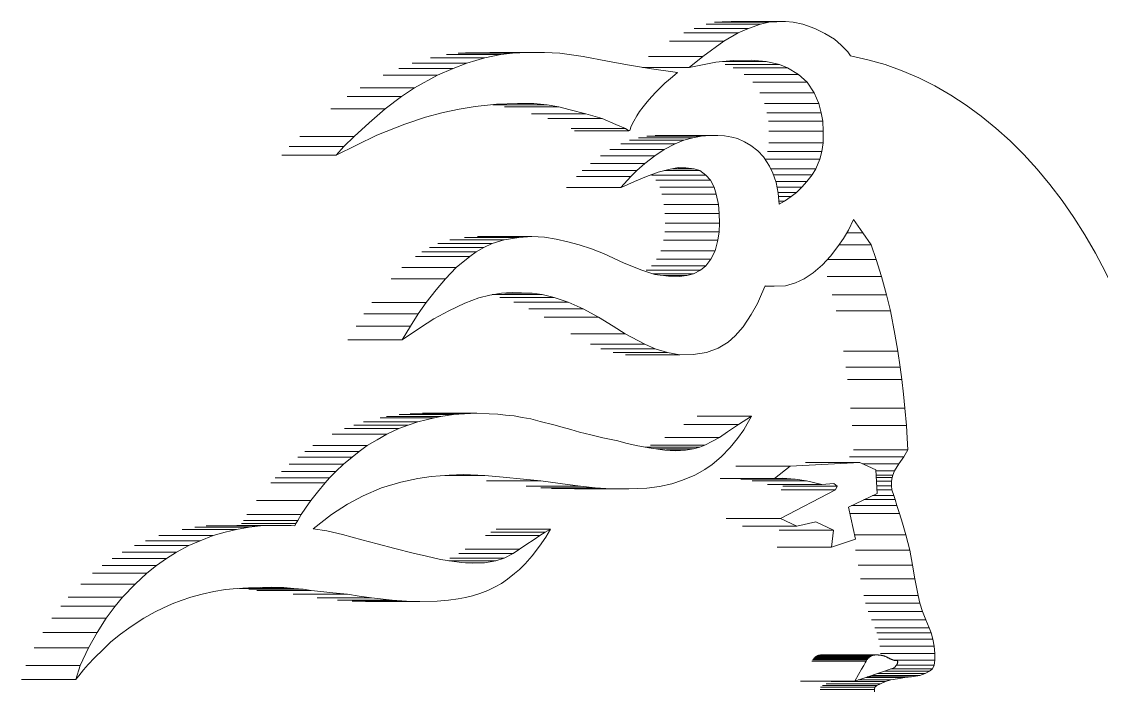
# Model space of a CAD drawing. Header units: inches. Extents: x 20 to 536, y 8 to 344.
# Drawn here: x 132.484 to 133.362, y 129.25 to 129.793 of the extents above; entities that cross this region are included whole.
import ezdxf

# ---------------------------------------------------------------- set-up
doc = ezdxf.new("R2010")
doc.units = ezdxf.units.IN
doc.header["$LTSCALE"] = 16
doc.header["$MEASUREMENT"] = 0
doc.layers.add('Visible (ANSI)', color=7, linetype='Continuous', lineweight=50)

msp = doc.modelspace()

# ---------------------------------------------------------------- linework, layer by layer
at = {"layer": 'Visible (ANSI)', "linetype": 'Continuous', "lineweight": 18}
for p, q in [((133.030501, 129.787758), (133.074695, 129.787758)), ((133.040178, 129.791205), (133.084372, 129.791205)), ((133.047098, 129.792859), (133.091292, 129.792859)), ((133.053429, 129.793235), (133.097623, 129.793235)), ((133.060636, 129.79337), (133.10483, 129.79337)), ((133.066253, 129.784116), (133.074695, 129.787758)), ((133.074695, 129.787758), (133.084372, 129.791205)), ((133.084372, 129.791205), (133.091292, 129.792859)), ((133.091292, 129.792859), (133.097623, 129.793235)), ((133.097623, 129.793235), (133.10483, 129.79337)), ((133.10483, 129.79337), (133.110905, 129.79284)), ((133.110905, 129.79284), (133.118887, 129.791275)), ((133.118887, 129.791275), (133.128742, 129.787792)), ((133.128742, 129.787792), (133.136747, 129.783761)), ((133.022059, 129.784116), (133.066253, 129.784116)), ((133.054604, 129.777365), (133.066253, 129.784116)), ((133.136747, 129.783761), (133.14453, 129.779083)), ((133.14453, 129.779083), (133.150191, 129.77415)), ((133.01041, 129.777365), (133.054604, 129.777365)), ((133.037458, 129.765068), (133.054604, 129.777365)), ((133.150191, 129.77415), (133.155401, 129.76878)), ((132.816238, 129.763936), (132.860433, 129.763936)), ((132.829073, 129.766521), (132.873267, 129.766521)), ((132.838604, 129.767579), (132.882798, 129.767579)), ((132.844492, 129.767866), (132.888686, 129.767866)), ((132.845541, 129.759555), (132.860433, 129.763936)), ((132.860433, 129.763936), (132.873267, 129.766521)), ((132.864504, 129.768241), (132.908698, 129.768241)), ((132.873267, 129.766521), (132.882798, 129.767579)), ((132.882798, 129.767579), (132.888686, 129.767866)), ((132.888686, 129.767866), (132.908698, 129.768241)), ((132.908698, 129.768241), (132.92135, 129.767683)), ((132.92135, 129.767683), (132.940292, 129.765115)), ((132.940292, 129.765115), (132.960131, 129.76131)), ((132.960131, 129.76131), (132.976417, 129.758274)), ((132.993264, 129.765068), (133.037458, 129.765068)), ((133.026445, 129.756152), (133.037458, 129.765068)), ((133.062189, 129.761832), (133.048146, 129.76051)), ((133.076991, 129.762109), (133.062189, 129.761832)), ((133.089183, 129.761013), (133.076991, 129.762109)), ((133.155401, 129.76878), (133.157618, 129.76552)), ((132.790395, 129.755248), (132.834589, 129.755248)), ((132.801347, 129.759555), (132.845541, 129.759555)), ((132.821781, 129.749733), (132.834589, 129.755248)), ((132.834589, 129.755248), (132.845541, 129.759555)), ((132.976417, 129.758274), (132.995957, 129.754881)), ((132.988635, 129.756152), (133.026445, 129.756152)), ((132.995957, 129.754881), (133.016998, 129.751947)), ((133.048146, 129.76051), (133.026445, 129.756152)), ((133.053495, 129.761013), (133.089183, 129.761013)), ((133.055694, 129.758566), (133.099888, 129.758566)), ((133.062279, 129.755777), (133.106473, 129.755777)), ((133.099888, 129.758566), (133.089183, 129.761013)), ((133.106473, 129.755777), (133.099888, 129.758566)), ((133.115332, 129.750382), (133.106473, 129.755777)), ((132.777587, 129.749733), (132.821781, 129.749733)), ((132.803005, 129.739418), (132.821781, 129.749733)), ((133.009767, 129.745853), (133.006735, 129.743182)), ((133.01304, 129.748528), (133.009767, 129.745853)), ((133.016998, 129.751947), (133.01304, 129.748528)), ((133.071138, 129.750382), (133.115332, 129.750382)), ((133.07813, 129.744158), (133.122324, 129.744158)), ((133.122324, 129.744158), (133.115332, 129.750382)), ((133.128215, 129.735531), (133.122324, 129.744158)), ((132.75881, 129.739418), (132.803005, 129.739418)), ((132.792636, 129.732425), (132.803005, 129.739418)), ((132.999641, 129.73623), (132.995739, 129.732066)), ((133.003307, 129.739936), (132.999641, 129.73623)), ((133.006735, 129.743182), (133.003307, 129.739936)), ((133.084021, 129.735531), (133.128215, 129.735531)), ((133.131857, 129.726861), (133.128215, 129.735531)), ((132.748442, 129.732425), (132.792636, 129.732425)), ((132.779248, 129.722504), (132.792636, 129.732425)), ((132.869791, 129.726125), (132.852408, 129.724383)), ((132.886941, 129.726677), (132.869791, 129.726125)), ((132.900174, 129.726694), (132.886941, 129.726677)), ((132.911129, 129.725745), (132.900174, 129.726694)), ((132.992317, 129.728138), (132.989137, 129.7241)), ((132.995739, 129.732066), (132.992317, 129.728138)), ((133.087662, 129.726861), (133.131857, 129.726861)), ((133.133802, 129.719219), (133.131857, 129.726861)), ((132.735054, 129.722504), (132.779248, 129.722504)), ((132.766288, 129.711126), (132.779248, 129.722504)), ((132.826313, 129.719509), (132.812136, 129.71555)), ((132.839521, 129.722295), (132.826313, 129.719509)), ((132.852408, 129.724383), (132.839521, 129.722295)), ((132.866935, 129.725745), (132.911129, 129.725745)), ((132.876263, 129.724073), (132.920458, 129.724073)), ((132.898208, 129.718482), (132.942403, 129.718482)), ((132.920458, 129.724073), (132.911129, 129.725745)), ((132.929792, 129.721708), (132.920458, 129.724073)), ((132.942403, 129.718482), (132.929792, 129.721708)), ((132.955723, 129.714547), (132.942403, 129.718482)), ((132.986117, 129.72018), (132.983978, 129.71673)), ((132.989137, 129.7241), (132.986117, 129.72018)), ((133.089608, 129.719219), (133.133802, 129.719219)), ((133.135178, 129.71236), (133.133802, 129.719219)), ((132.754155, 129.700057), (132.766288, 129.711126)), ((132.795361, 129.709927), (132.772408, 129.700956)), ((132.812136, 129.71555), (132.795361, 129.709927)), ((132.911529, 129.714547), (132.955723, 129.714547)), ((132.966715, 129.709675), (132.955723, 129.714547)), ((132.974588, 129.70636), (132.966715, 129.709675)), ((132.981443, 129.712478), (132.979311, 129.708233)), ((132.983978, 129.71673), (132.981443, 129.712478)), ((133.090984, 129.71236), (133.135178, 129.71236)), ((133.135485, 129.704221), (133.135178, 129.71236)), ((132.709961, 129.700057), (132.754155, 129.700057)), ((132.772408, 129.700956), (132.739364, 129.684835)), ((132.745522, 129.69169), (132.754155, 129.700057)), ((132.930394, 129.70636), (132.974588, 129.70636)), ((132.933275, 129.704679), (132.977469, 129.704679)), ((132.977469, 129.704679), (132.974588, 129.70636)), ((132.978151, 129.704692), (132.977469, 129.704679)), ((132.979311, 129.708233), (132.978151, 129.704692)), ((132.991956, 129.700144), (133.03615, 129.700144)), ((132.998945, 129.70084), (133.043139, 129.70084)), ((133.029431, 129.698892), (133.03615, 129.700144)), ((133.03615, 129.700144), (133.043139, 129.70084)), ((133.043139, 129.70084), (133.049735, 129.700822)), ((133.049735, 129.700822), (133.055136, 129.700358)), ((133.055136, 129.700358), (133.061242, 129.699343)), ((133.091291, 129.704221), (133.135485, 129.704221)), ((133.135309, 129.694929), (133.135485, 129.704221)), ((132.701328, 129.69169), (132.745522, 129.69169)), ((132.739364, 129.684835), (132.745522, 129.69169)), ((132.970892, 129.693963), (133.015086, 129.693963)), ((132.977958, 129.697061), (133.022153, 129.697061)), ((132.985237, 129.698892), (133.029431, 129.698892)), ((133.006235, 129.689279), (133.015086, 129.693963)), ((133.015086, 129.693963), (133.022153, 129.697061)), ((133.022153, 129.697061), (133.029431, 129.698892)), ((133.061242, 129.699343), (133.065749, 129.698298)), ((133.065749, 129.698298), (133.071471, 129.695581)), ((133.071471, 129.695581), (133.076696, 129.692572)), ((133.076696, 129.692572), (133.082333, 129.6883)), ((133.091115, 129.694929), (133.135309, 129.694929)), ((133.134456, 129.687667), (133.135309, 129.694929)), ((132.69517, 129.684835), (132.739364, 129.684835)), ((132.954292, 129.684333), (132.998486, 129.684333)), ((132.962041, 129.689279), (133.006235, 129.689279)), ((132.990416, 129.678099), (132.998486, 129.684333)), ((132.998486, 129.684333), (133.006235, 129.689279)), ((133.082333, 129.6883), (133.086875, 129.683443)), ((133.086875, 129.683443), (133.091744, 129.675768)), ((133.090262, 129.687667), (133.134456, 129.687667)), ((133.132673, 129.681502), (133.134456, 129.687667)), ((132.946222, 129.678099), (132.990416, 129.678099)), ((132.983775, 129.672326), (132.990416, 129.678099)), ((133.017752, 129.674638), (133.010885, 129.673319)), ((133.012787, 129.673685), (133.030397, 129.673685)), ((133.017294, 129.67455), (133.02365, 129.67455)), ((133.02365, 129.67455), (133.017752, 129.674638)), ((133.030397, 129.673685), (133.02365, 129.67455)), ((133.035185, 129.672187), (133.030397, 129.673685)), ((133.088479, 129.681502), (133.132673, 129.681502)), ((133.091744, 129.675768), (133.094495, 129.670172)), ((133.092822, 129.673576), (133.129461, 129.673576)), ((133.126612, 129.668878), (133.129461, 129.673576)), ((133.129461, 129.673576), (133.132673, 129.681502)), ((132.934729, 129.667434), (132.978923, 129.667434)), ((132.93958, 129.672326), (132.983775, 129.672326)), ((132.970808, 129.658456), (132.978923, 129.667434)), ((132.978923, 129.667434), (132.983775, 129.672326)), ((132.991705, 129.667406), (132.981913, 129.663453)), ((133.001359, 129.670959), (132.991705, 129.667406)), ((132.99594, 129.668511), (133.040134, 129.668511)), ((133.010885, 129.673319), (133.001359, 129.670959)), ((133.006317, 129.672187), (133.035185, 129.672187)), ((133.040134, 129.668511), (133.035185, 129.672187)), ((133.043682, 129.664412), (133.040134, 129.668511)), ((133.094495, 129.670172), (133.097165, 129.662597)), ((133.094951, 129.668878), (133.126612, 129.668878)), ((133.122193, 129.663407), (133.126612, 129.668878)), ((132.926614, 129.658456), (132.970808, 129.658456)), ((132.971091, 129.658462), (132.970808, 129.658456)), ((132.981913, 129.663453), (132.971091, 129.658462)), ((132.999488, 129.664412), (133.043682, 129.664412)), ((133.00263, 129.658718), (133.046824, 129.658718)), ((133.046824, 129.658718), (133.043682, 129.664412)), ((133.048422, 129.652995), (133.046824, 129.658718)), ((133.096879, 129.663407), (133.122193, 129.663407)), ((133.097165, 129.662597), (133.098946, 129.653734)), ((133.097913, 129.658873), (133.118159, 129.658873)), ((133.113729, 129.654517), (133.118159, 129.658873)), ((133.118159, 129.658873), (133.122193, 129.663407)), ((133.004228, 129.652995), (133.048422, 129.652995)), ((133.050185, 129.644696), (133.048422, 129.652995)), ((133.098789, 129.654517), (133.113729, 129.654517)), ((133.098946, 129.653734), (133.099628, 129.644993)), ((133.099152, 129.651092), (133.109421, 129.651092)), ((133.099436, 129.647459), (133.103932, 129.647459)), ((133.099628, 129.644993), (133.103932, 129.647459)), ((133.103932, 129.647459), (133.109421, 129.651092)), ((133.109421, 129.651092), (133.113729, 129.654517)), ((133.005991, 129.644696), (133.050185, 129.644696)), ((133.050815, 129.637368), (133.050185, 129.644696)), ((133.006621, 129.637368), (133.050815, 129.637368)), ((133.05103, 129.629437), (133.050815, 129.637368)), ((133.160211, 129.632421), (133.156126, 129.623844)), ((133.167752, 129.621679), (133.160211, 129.632421)), ((133.00662, 129.62249), (133.050814, 129.62249)), ((133.006836, 129.629437), (133.05103, 129.629437)), ((133.049896, 129.615529), (133.050814, 129.62249)), ((133.050814, 129.62249), (133.05103, 129.629437)), ((133.156126, 129.623844), (133.152025, 129.61701)), ((133.154827, 129.621679), (133.167752, 129.621679)), ((133.174413, 129.611774), (133.167752, 129.621679)), ((132.822076, 129.613026), (132.86627, 129.613026)), ((132.831736, 129.615984), (132.87593, 129.615984)), ((132.843794, 129.617797), (132.887988, 129.617797)), ((132.854238, 129.618582), (132.898432, 129.618582)), ((132.859562, 129.609726), (132.86627, 129.613026)), ((132.86627, 129.613026), (132.87593, 129.615984)), ((132.87593, 129.615984), (132.887988, 129.617797)), ((132.887988, 129.617797), (132.898432, 129.618582)), ((132.898432, 129.618582), (132.908826, 129.618181)), ((132.908826, 129.618181), (132.918388, 129.616575)), ((132.918388, 129.616575), (132.927816, 129.614371)), ((132.927816, 129.614371), (132.937105, 129.611966)), ((132.937105, 129.611966), (132.946965, 129.60858)), ((133.005702, 129.615529), (133.049896, 129.615529)), ((133.047583, 129.607065), (133.049896, 129.615529)), ((133.152025, 129.61701), (133.147458, 129.610385)), ((132.809084, 129.606038), (132.853278, 129.606038)), ((132.815368, 129.609726), (132.859562, 129.609726)), ((132.848117, 129.602371), (132.853278, 129.606038)), ((132.853278, 129.606038), (132.859562, 129.609726)), ((132.946965, 129.60858), (132.956688, 129.604794)), ((132.956688, 129.604794), (132.964943, 129.600955)), ((133.003389, 129.607065), (133.047583, 129.607065)), ((133.043997, 129.600253), (133.047583, 129.607065)), ((133.147458, 129.610385), (133.14136, 129.602642)), ((133.148416, 129.611774), (133.174413, 129.611774)), ((133.178656, 129.599879), (133.174413, 129.611774)), ((132.803923, 129.602371), (132.848117, 129.602371)), ((132.837109, 129.593436), (132.848117, 129.602371)), ((132.964943, 129.600955), (132.973685, 129.596953)), ((132.973685, 129.596953), (132.98806, 129.591271)), ((132.995922, 129.594824), (133.040116, 129.594824)), ((132.999802, 129.600253), (133.043997, 129.600253)), ((133.035796, 129.591371), (133.040116, 129.594824)), ((133.040116, 129.594824), (133.043997, 129.600253)), ((133.134947, 129.595547), (133.127294, 129.589082)), ((133.14136, 129.602642), (133.134947, 129.595547)), ((133.138862, 129.599879), (133.178656, 129.599879)), ((133.182812, 129.586035), (133.178656, 129.599879)), ((132.792915, 129.593436), (132.837109, 129.593436)), ((132.828208, 129.584342), (132.837109, 129.593436)), ((132.98806, 129.591271), (132.998623, 129.587699)), ((132.991602, 129.591371), (133.035796, 129.591371)), ((132.996882, 129.588288), (133.030068, 129.588288)), ((132.998623, 129.587699), (133.009728, 129.58632)), ((133.005909, 129.586794), (133.024466, 129.586794)), ((133.009728, 129.58632), (133.018435, 129.586086)), ((133.018435, 129.586086), (133.024466, 129.586794)), ((133.024466, 129.586794), (133.030068, 129.588288)), ((133.030068, 129.588288), (133.035796, 129.591371)), ((133.127294, 129.589082), (133.120089, 129.584152)), ((133.138618, 129.586035), (133.182812, 129.586035)), ((133.186981, 129.571229), (133.182812, 129.586035)), ((132.784014, 129.584342), (132.828208, 129.584342)), ((132.820723, 129.575202), (132.828208, 129.584342)), ((133.088142, 129.578558), (133.085246, 129.571815)), ((133.088007, 129.578244), (133.095615, 129.578244)), ((133.095615, 129.578244), (133.088142, 129.578558)), ((133.104867, 129.578636), (133.095615, 129.578244)), ((133.113022, 129.580968), (133.104867, 129.578636)), ((133.120089, 129.584152), (133.113022, 129.580968)), ((132.812523, 129.565047), (132.820723, 129.575202)), ((132.855491, 129.568646), (132.84411, 129.564461)), ((132.86443, 129.571048), (132.855491, 129.568646)), ((132.873729, 129.572463), (132.86443, 129.571048)), ((132.866398, 129.571347), (132.906946, 129.571347)), ((132.872613, 129.56905), (132.916807, 129.56905)), ((132.882507, 129.573124), (132.873729, 129.572463)), ((132.87668, 129.572685), (132.898851, 129.572685)), ((132.877836, 129.572772), (132.890241, 129.572772)), ((132.890241, 129.572772), (132.882507, 129.573124)), ((132.898851, 129.572685), (132.890241, 129.572772)), ((132.906946, 129.571347), (132.898851, 129.572685)), ((132.916807, 129.56905), (132.906946, 129.571347)), ((132.928087, 129.565289), (132.916807, 129.56905)), ((133.085246, 129.571815), (133.081964, 129.564229)), ((133.142787, 129.571229), (133.186981, 129.571229)), ((133.19007, 129.558114), (133.186981, 129.571229)), ((132.768329, 129.565047), (132.812523, 129.565047)), ((132.806195, 129.555709), (132.812523, 129.565047)), ((132.84411, 129.564461), (132.830901, 129.558228)), ((132.883893, 129.565289), (132.928087, 129.565289)), ((132.896067, 129.559807), (132.940261, 129.559807)), ((132.940261, 129.559807), (132.928087, 129.565289)), ((132.952812, 129.552986), (132.940261, 129.559807)), ((133.081964, 129.564229), (133.07692, 129.555217)), ((132.762001, 129.555709), (132.806195, 129.555709)), ((132.799874, 129.545745), (132.806195, 129.555709)), ((132.818944, 129.551636), (132.807991, 129.544709)), ((132.830901, 129.558228), (132.818944, 129.551636)), ((132.908618, 129.552986), (132.952812, 129.552986)), ((132.964687, 129.545662), (132.952812, 129.552986)), ((133.07692, 129.555217), (133.070423, 129.545287)), ((133.145876, 129.558114), (133.19007, 129.558114)), ((133.193645, 129.539112), (133.19007, 129.558114)), ((132.75568, 129.545745), (132.799874, 129.545745)), ((132.793122, 129.534524), (132.799874, 129.545745)), ((132.807991, 129.544709), (132.793122, 129.534524)), ((132.974303, 129.539487), (132.964687, 129.545662)), ((133.070423, 129.545287), (133.063983, 129.53792)), ((132.748927, 129.534524), (132.793122, 129.534524)), ((132.930109, 129.539487), (132.974303, 129.539487)), ((132.990406, 129.53105), (132.974303, 129.539487)), ((133.063983, 129.53792), (133.058113, 129.532794)), ((133.196104, 129.525386), (133.193645, 129.539112)), ((132.946212, 129.53105), (132.990406, 129.53105)), ((132.954681, 129.527237), (132.998875, 129.527237)), ((132.964548, 129.524244), (133.008742, 129.524244)), ((132.998875, 129.527237), (132.990406, 129.53105)), ((133.008742, 129.524244), (132.998875, 129.527237)), ((133.018879, 129.522448), (133.008742, 129.524244)), ((133.040439, 129.524381), (133.029605, 129.522785)), ((133.050072, 129.527906), (133.040439, 129.524381)), ((133.058113, 129.532794), (133.050072, 129.527906)), ((133.15191, 129.525386), (133.196104, 129.525386)), ((133.198133, 129.512401), (133.196104, 129.525386)), ((132.974685, 129.522448), (133.018879, 129.522448)), ((133.029605, 129.522785), (133.018879, 129.522448)), ((133.153939, 129.512401), (133.198133, 129.512401)), ((133.199395, 129.502475), (133.198133, 129.512401)), ((133.155201, 129.502475), (133.199395, 129.502475)), ((133.20078, 129.490376), (133.199395, 129.502475)), ((133.201947, 129.479108), (133.20078, 129.490376)), ((132.780316, 129.47233), (132.824511, 129.47233)), ((132.790749, 129.473843), (132.834943, 129.473843)), ((132.799511, 129.474534), (132.843705, 129.474534)), ((132.809675, 129.474857), (132.853869, 129.474857)), ((132.81939, 129.471312), (132.824511, 129.47233)), ((132.824511, 129.47233), (132.834943, 129.473843)), ((132.834943, 129.473843), (132.843705, 129.474534)), ((132.843705, 129.474534), (132.853869, 129.474857)), ((132.853869, 129.474857), (132.863761, 129.474383)), ((132.863761, 129.474383), (132.870813, 129.474103)), ((132.870813, 129.474103), (132.877069, 129.473429)), ((132.877069, 129.473429), (132.884164, 129.472771)), ((132.884164, 129.472771), (132.890704, 129.471576)), ((132.890704, 129.471576), (132.897711, 129.470389)), ((133.032963, 129.472569), (133.077157, 129.472569)), ((133.066453, 129.465795), (133.077157, 129.472569)), ((133.077157, 129.472569), (133.075914, 129.470109)), ((133.157753, 129.479108), (133.201947, 129.479108)), ((133.203138, 129.46506), (133.201947, 129.479108)), ((132.753849, 129.465107), (132.798043, 129.465107)), ((132.761657, 129.46802), (132.805851, 129.46802)), ((132.775196, 129.471312), (132.81939, 129.471312)), ((132.790325, 129.46259), (132.798043, 129.465107)), ((132.798043, 129.465107), (132.805851, 129.46802)), ((132.805851, 129.46802), (132.81939, 129.471312)), ((132.897711, 129.470389), (132.905286, 129.46829)), ((132.905286, 129.46829), (132.916551, 129.465451)), ((132.916551, 129.465451), (132.923098, 129.463597)), ((132.923098, 129.463597), (132.930112, 129.46162)), ((133.022259, 129.465795), (133.066453, 129.465795)), ((133.057735, 129.459809), (133.066453, 129.465795)), ((133.073594, 129.466232), (133.070872, 129.461546)), ((133.075914, 129.470109), (133.073594, 129.466232)), ((133.158944, 129.46506), (133.203138, 129.46506)), ((133.203766, 129.454593), (133.203138, 129.46506)), ((132.736288, 129.457793), (132.780482, 129.457793)), ((132.746131, 129.46259), (132.790325, 129.46259)), ((132.772649, 129.453376), (132.780482, 129.457793)), ((132.780482, 129.457793), (132.790325, 129.46259)), ((132.930112, 129.46162), (132.937406, 129.459648)), ((132.937406, 129.459648), (132.946381, 129.457444)), ((132.946381, 129.457444), (132.956385, 129.454995)), ((132.956385, 129.454995), (132.968493, 129.452442)), ((133.006805, 129.455176), (133.050999, 129.455176)), ((133.045486, 129.452295), (133.050999, 129.455176)), ((133.050999, 129.455176), (133.057735, 129.459809)), ((133.065719, 129.454278), (133.059696, 129.446994)), ((133.070872, 129.461546), (133.065719, 129.454278)), ((133.204278, 129.445172), (133.203766, 129.454593)), ((132.720383, 129.448744), (132.764577, 129.448744)), ((132.758, 129.443876), (132.764577, 129.448744)), ((132.764577, 129.448744), (132.772649, 129.453376)), ((132.968493, 129.452442), (132.97504, 129.450588)), ((132.97504, 129.450588), (132.983266, 129.448765)), ((132.983266, 129.448765), (132.993545, 129.446717)), ((132.990988, 129.447226), (133.03518, 129.447226)), ((132.993545, 129.446717), (133.006658, 129.444979)), ((132.994981, 129.448883), (133.039175, 129.448883)), ((132.9994, 129.445941), (133.029875, 129.445941)), ((133.023355, 129.444896), (133.029875, 129.445941)), ((133.029875, 129.445941), (133.03518, 129.447226)), ((133.03518, 129.447226), (133.039175, 129.448883)), ((133.039175, 129.448883), (133.045486, 129.452295)), ((133.059696, 129.446994), (133.05237, 129.43948)), ((133.160084, 129.445172), (133.204278, 129.445172)), ((133.201045, 129.439575), (133.204278, 129.445172)), ((132.708159, 129.43929), (132.752353, 129.43929)), ((132.713806, 129.443876), (132.758, 129.443876)), ((132.745505, 129.433495), (132.752353, 129.43929)), ((132.752353, 129.43929), (132.758, 129.443876)), ((133.006658, 129.444979), (133.015431, 129.444484)), ((133.008125, 129.444896), (133.023355, 129.444896)), ((133.015431, 129.444484), (133.023355, 129.444896)), ((133.05237, 129.43948), (133.04528, 129.433353)), ((133.156851, 129.439575), (133.201045, 129.439575)), ((133.196952, 129.433844), (133.201045, 129.439575)), ((132.695024, 129.427578), (132.739218, 129.427578)), ((132.701311, 129.433495), (132.745505, 129.433495)), ((132.734025, 129.422326), (132.739218, 129.427578)), ((132.739218, 129.427578), (132.745505, 129.433495)), ((133.039083, 129.429139), (133.031149, 129.424687)), ((133.04528, 129.433353), (133.039083, 129.429139)), ((133.064422, 129.43201), (133.108616, 129.43201)), ((133.095799, 129.421889), (133.108616, 129.43201)), ((133.108616, 129.43201), (133.165259, 129.434844)), ((133.121065, 129.434844), (133.165259, 129.434844)), ((133.165259, 129.434844), (133.178225, 129.429006)), ((133.167481, 129.433844), (133.196952, 129.433844)), ((133.178225, 129.429006), (133.179302, 129.40977)), ((133.178281, 129.428023), (133.193514, 129.428023)), ((133.192162, 129.424708), (133.193514, 129.428023)), ((133.193514, 129.428023), (133.196952, 129.433844)), ((132.689831, 129.422326), (132.734025, 129.422326)), ((132.730414, 129.418445), (132.734025, 129.422326)), ((132.792126, 129.418962), (132.776219, 129.414156)), ((132.805731, 129.421881), (132.792126, 129.418962)), ((132.816738, 129.423521), (132.805731, 129.421881)), ((132.83123, 129.424612), (132.816738, 129.423521)), ((132.827673, 129.424344), (132.860177, 129.424344)), ((132.842912, 129.425046), (132.83123, 129.424612)), ((132.860177, 129.424344), (132.842912, 129.425046)), ((132.875127, 129.422985), (132.860177, 129.424344)), ((132.861562, 129.41987), (132.905757, 129.41987)), ((132.891821, 129.421248), (132.875127, 129.422985)), ((132.905757, 129.41987), (132.891821, 129.421248)), ((132.927598, 129.417003), (132.905757, 129.41987)), ((133.021035, 129.420605), (133.012362, 129.417574)), ((133.031149, 129.424687), (133.021035, 129.420605)), ((133.051605, 129.421889), (133.095799, 129.421889)), ((133.068466, 129.421444), (133.112661, 129.421444)), ((133.077804, 129.420099), (133.121998, 129.420099)), ((133.102433, 129.422013), (133.095799, 129.421889)), ((133.112661, 129.421444), (133.102433, 129.422013)), ((133.121998, 129.420099), (133.112661, 129.421444)), ((133.134401, 129.417037), (133.121998, 129.420099)), ((133.178466, 129.424708), (133.192162, 129.424708)), ((133.178582, 129.422639), (133.191454, 129.422639)), ((133.178744, 129.41975), (133.190899, 129.41975)), ((133.190863, 129.415843), (133.190899, 129.41975)), ((133.190899, 129.41975), (133.191454, 129.422639)), ((133.191454, 129.422639), (133.192162, 129.424708)), ((132.68622, 129.418445), (132.730414, 129.418445)), ((132.718717, 129.403859), (132.724198, 129.410662)), ((132.724198, 129.410662), (132.730414, 129.418445)), ((132.776219, 129.414156), (132.761486, 129.407733)), ((132.893859, 129.41556), (132.938053, 129.41556)), ((132.905907, 129.414351), (132.950102, 129.414351)), ((132.914615, 129.413694), (132.958809, 129.413694)), ((132.938053, 129.41556), (132.927598, 129.417003)), ((132.933111, 129.413434), (132.977305, 129.413434)), ((132.950102, 129.414351), (132.938053, 129.41556)), ((132.958809, 129.413694), (132.950102, 129.414351)), ((132.977305, 129.413434), (132.958809, 129.413694)), ((132.991948, 129.413913), (132.977305, 129.413434)), ((133.002376, 129.415337), (132.991948, 129.413913)), ((133.012362, 129.417574), (133.002376, 129.415337)), ((133.090207, 129.417037), (133.134401, 129.417037)), ((133.100767, 129.389296), (133.145381, 129.412682)), ((133.101187, 129.412682), (133.145381, 129.412682)), ((133.102593, 129.415749), (133.146787, 129.415749)), ((133.144079, 129.417725), (133.134401, 129.417037)), ((133.146787, 129.415749), (133.144079, 129.417725)), ((133.145381, 129.412682), (133.146787, 129.415749)), ((133.178962, 129.415843), (133.190863, 129.415843)), ((133.179135, 129.412765), (133.191183, 129.412765)), ((133.191183, 129.412765), (133.190863, 129.415843)), ((133.192974, 129.407967), (133.191183, 129.412765)), ((132.674523, 129.403859), (132.718717, 129.403859)), ((132.714542, 129.397803), (132.718717, 129.403859)), ((132.761486, 129.407733), (132.748498, 129.400933)), ((133.179302, 129.40977), (133.155913, 129.39869)), ((133.168507, 129.404656), (133.194021, 129.404656)), ((133.175497, 129.407967), (133.192974, 129.407967)), ((133.194021, 129.404656), (133.192974, 129.407967)), ((133.195375, 129.399953), (133.194021, 129.404656)), ((132.666749, 129.392582), (132.710943, 129.392582)), ((132.708204, 129.387757), (132.710943, 129.392582)), ((132.710943, 129.392582), (132.714542, 129.397803)), ((132.735525, 129.392494), (132.72084, 129.38095)), ((132.748498, 129.400933), (132.735525, 129.392494)), ((133.155913, 129.39869), (133.161718, 129.372448)), ((133.157058, 129.393517), (133.197545, 129.393517)), ((133.158578, 129.399953), (133.195375, 129.399953)), ((133.197545, 129.393517), (133.195375, 129.399953)), ((133.199948, 129.385497), (133.197545, 129.393517)), ((132.65868, 129.383744), (132.702874, 129.383744)), ((132.662355, 129.385252), (132.70655, 129.385252)), ((132.66401, 129.387757), (132.708204, 129.387757)), ((132.685167, 129.383553), (132.688853, 129.383622)), ((132.688853, 129.383622), (132.696812, 129.383631)), ((132.696812, 129.383631), (132.702874, 129.383744)), ((132.702874, 129.383744), (132.705911, 129.383282)), ((132.705911, 129.383282), (132.70655, 129.385252)), ((132.70655, 129.385252), (132.708204, 129.387757)), ((133.056573, 129.389296), (133.100767, 129.389296)), ((133.114094, 129.383211), (133.100767, 129.389296)), ((133.129486, 129.38654), (133.114094, 129.383211)), ((133.143715, 129.379965), (133.129486, 129.38654)), ((133.20273, 129.375989), (133.199948, 129.385497)), ((132.595222, 129.375529), (132.639416, 129.375529)), ((132.614232, 129.380431), (132.658426, 129.380431)), ((132.62454, 129.382406), (132.668734, 129.382406)), ((132.62869, 129.371307), (132.639416, 129.375529)), ((132.633812, 129.383279), (132.678006, 129.383279)), ((132.639416, 129.375529), (132.649167, 129.378159)), ((132.649167, 129.378159), (132.658426, 129.380431)), ((132.658426, 129.380431), (132.668734, 129.382406)), ((132.668734, 129.382406), (132.678006, 129.383279)), ((132.678006, 129.383279), (132.685167, 129.383553)), ((132.72084, 129.38095), (132.731888, 129.379182)), ((132.731888, 129.379182), (132.744641, 129.376238)), ((132.744641, 129.376238), (132.760223, 129.371916)), ((132.86072, 129.375422), (132.904914, 129.375422)), ((132.865086, 129.378209), (132.90928, 129.378209)), ((132.86939, 129.380798), (132.913584, 129.380798)), ((132.869432, 129.380799), (132.913626, 129.380799)), ((132.900326, 129.372313), (132.904914, 129.375422)), ((132.904914, 129.375422), (132.90928, 129.378209)), ((132.90928, 129.378209), (132.913584, 129.380798)), ((132.913626, 129.380799), (132.909894, 129.37423)), ((132.913584, 129.380798), (132.913626, 129.380799)), ((133.0699, 129.383211), (133.114094, 129.383211)), ((133.099521, 129.379965), (133.143715, 129.379965)), ((133.142231, 129.366002), (133.143715, 129.379965)), ((133.160935, 129.375989), (133.20273, 129.375989)), ((133.205828, 129.363711), (133.20273, 129.375989)), ((132.5755, 129.367292), (132.619695, 129.367292)), ((132.584496, 129.371307), (132.62869, 129.371307)), ((132.609599, 129.361858), (132.619695, 129.367292)), ((132.619695, 129.367292), (132.62869, 129.371307)), ((132.760223, 129.371916), (132.77264, 129.368807)), ((132.77264, 129.368807), (132.787203, 129.364942)), ((132.888404, 129.364279), (132.893776, 129.36788)), ((132.893776, 129.36788), (132.900326, 129.372313)), ((132.904821, 129.36687), (132.898852, 129.359025)), ((132.909894, 129.37423), (132.904821, 129.36687)), ((133.161718, 129.372448), (133.142231, 129.366002)), ((132.565404, 129.361858), (132.609599, 129.361858)), ((132.601459, 129.356745), (132.609599, 129.361858)), ((132.787203, 129.364942), (132.802103, 129.361244)), ((132.802103, 129.361244), (132.812939, 129.358582)), ((132.812939, 129.358582), (132.824177, 129.356076)), ((132.83906, 129.361001), (132.883254, 129.361001)), ((132.84421, 129.364279), (132.888404, 129.364279)), ((132.87597, 129.357205), (132.883254, 129.361001)), ((132.883254, 129.361001), (132.888404, 129.364279)), ((132.898852, 129.359025), (132.892981, 129.352489)), ((133.098037, 129.366002), (133.142231, 129.366002)), ((133.161633, 129.363711), (133.205828, 129.363711)), ((133.208054, 129.351365), (133.205828, 129.363711)), ((132.54915, 129.351173), (132.593344, 129.351173)), ((132.557265, 129.356745), (132.601459, 129.356745)), ((132.585484, 129.344907), (132.593344, 129.351173)), ((132.593344, 129.351173), (132.601459, 129.356745)), ((132.824177, 129.356076), (132.833425, 129.354658)), ((132.831141, 129.355008), (132.869121, 129.355008)), ((132.831776, 129.357205), (132.87597, 129.357205)), ((132.833425, 129.354658), (132.841317, 129.353692)), ((132.841317, 129.353692), (132.850446, 129.352908)), ((132.844653, 129.353405), (132.860014, 129.353405)), ((132.850446, 129.352908), (132.860014, 129.353405)), ((132.860014, 129.353405), (132.869121, 129.355008)), ((132.869121, 129.355008), (132.87597, 129.357205)), ((132.892981, 129.352489), (132.888574, 129.347935)), ((133.16386, 129.351365), (133.208054, 129.351365)), ((133.209904, 129.340297), (133.208054, 129.351365)), ((132.541289, 129.344907), (132.585484, 129.344907)), ((132.575915, 129.335986), (132.585484, 129.344907)), ((132.878841, 129.340044), (132.873929, 129.336599)), ((132.884354, 129.344503), (132.878841, 129.340044)), ((132.888574, 129.347935), (132.884354, 129.344503)), ((133.16571, 129.340297), (133.209904, 129.340297)), ((133.212653, 129.326732), (133.209904, 129.340297)), ((132.531721, 129.335986), (132.575915, 129.335986)), ((132.565707, 129.325415), (132.575915, 129.335986)), ((132.649424, 129.331573), (132.640045, 129.33)), ((132.65881, 129.332447), (132.649424, 129.331573)), ((132.668198, 129.333042), (132.65881, 129.332447)), ((132.660748, 129.332318), (132.704942, 129.332318)), ((132.677887, 129.333224), (132.668198, 129.333042)), ((132.668466, 129.331764), (132.71266, 129.331764)), ((132.686982, 129.333534), (132.677887, 129.333224)), ((132.679589, 129.333282), (132.696726, 129.333282)), ((132.696726, 129.333282), (132.686982, 129.333534)), ((132.704942, 129.332318), (132.696726, 129.333282)), ((132.71266, 129.331764), (132.704942, 129.332318)), ((132.719196, 129.330769), (132.71266, 129.331764)), ((132.868814, 129.333709), (132.862711, 129.3308)), ((132.873929, 129.336599), (132.868814, 129.333709)), ((132.521513, 129.325415), (132.565707, 129.325415)), ((132.55959, 129.317958), (132.565707, 129.325415)), ((132.613262, 129.322639), (132.60597, 129.319848)), ((132.621147, 129.325301), (132.613262, 129.322639)), ((132.630419, 129.32785), (132.621147, 129.325301)), ((132.640045, 129.33), (132.630419, 129.32785)), ((132.675002, 129.330769), (132.719196, 129.330769)), ((132.704543, 129.327687), (132.748737, 129.327687)), ((132.726915, 129.330075), (132.719196, 129.330769)), ((132.724049, 129.324839), (132.768243, 129.324839)), ((132.736715, 129.329001), (132.726915, 129.330075)), ((132.748737, 129.327687), (132.736715, 129.329001)), ((132.740627, 129.322906), (132.784821, 129.322906)), ((132.758044, 129.326324), (132.748737, 129.327687)), ((132.768243, 129.324839), (132.758044, 129.326324)), ((132.784821, 129.322906), (132.768243, 129.324839)), ((132.796597, 129.322009), (132.784821, 129.322906)), ((132.830802, 129.322929), (132.821515, 129.322057)), ((132.838646, 129.324063), (132.830802, 129.322929)), ((132.844669, 129.325014), (132.838646, 129.324063)), ((132.850391, 129.326518), (132.844669, 129.325014)), ((132.856305, 129.328445), (132.850391, 129.326518)), ((132.862711, 129.3308), (132.856305, 129.328445)), ((133.168459, 129.326732), (133.212653, 129.326732)), ((133.214094, 129.320488), (133.212653, 129.326732)), ((132.515395, 129.317958), (132.55959, 129.317958)), ((132.552504, 129.308209), (132.55959, 129.317958)), ((132.592187, 129.313443), (132.582895, 129.308205)), ((132.598488, 129.316355), (132.592187, 129.313443)), ((132.60597, 129.319848), (132.598488, 129.316355)), ((132.752403, 129.322009), (132.796597, 129.322009)), ((132.763281, 129.321933), (132.807475, 129.321933)), ((132.807475, 129.321933), (132.796597, 129.322009)), ((132.821515, 129.322057), (132.807475, 129.321933)), ((133.1699, 129.320488), (133.214094, 129.320488)), ((133.17208, 129.313802), (133.216274, 129.313802)), ((133.216274, 129.313802), (133.214094, 129.320488)), ((133.218811, 129.307065), (133.216274, 129.313802)), ((132.50831, 129.308209), (132.552504, 129.308209)), ((132.545187, 129.296708), (132.552504, 129.308209)), ((132.577586, 129.304892), (132.570708, 129.300293)), ((132.582895, 129.308205), (132.577586, 129.304892)), ((133.174616, 129.307065), (133.218811, 129.307065)), ((133.221637, 129.300538), (133.218811, 129.307065)), ((132.500993, 129.296708), (132.545187, 129.296708)), ((132.538004, 129.284161), (132.545187, 129.296708)), ((132.570708, 129.300293), (132.56403, 129.295278)), ((133.177442, 129.300538), (133.221637, 129.300538)), ((133.17901, 129.29625), (133.223205, 129.29625)), ((133.223205, 129.29625), (133.221637, 129.300538)), ((133.224635, 129.291099), (133.223205, 129.29625)), ((132.556253, 129.28907), (132.549981, 129.282946)), ((132.56403, 129.295278), (132.556253, 129.28907)), ((133.180441, 129.291099), (133.224635, 129.291099)), ((133.225632, 129.285669), (133.224635, 129.291099)), ((132.49381, 129.284161), (132.538004, 129.284161)), ((132.53121, 129.269697), (132.538004, 129.284161)), ((132.549981, 129.282946), (132.543026, 129.275969)), ((133.132599, 129.278276), (133.176794, 129.278276)), ((133.132923, 129.278322), (133.177118, 129.278322)), ((133.13326, 129.27836), (133.177454, 129.27836)), ((133.13361, 129.278388), (133.177804, 129.278388)), ((133.133973, 129.278407), (133.178167, 129.278407)), ((133.134732, 129.278418), (133.178926, 129.278418)), ((133.176481, 129.278221), (133.176794, 129.278276)), ((133.176794, 129.278276), (133.177118, 129.278322)), ((133.177118, 129.278322), (133.177454, 129.27836)), ((133.177454, 129.27836), (133.177804, 129.278388)), ((133.177804, 129.278388), (133.178167, 129.278407)), ((133.178167, 129.278407), (133.178542, 129.278417)), ((133.178542, 129.278417), (133.178926, 129.278418)), ((133.178926, 129.278418), (133.179318, 129.278411)), ((133.179318, 129.278411), (133.179715, 129.278396)), ((133.179715, 129.278396), (133.180114, 129.278375)), ((133.180114, 129.278375), (133.180514, 129.278346)), ((133.180514, 129.278346), (133.180913, 129.278312)), ((133.180913, 129.278312), (133.181307, 129.278272)), ((133.181307, 129.278272), (133.181698, 129.278226)), ((133.181437, 129.285669), (133.225632, 129.285669)), ((133.182003, 129.279615), (133.226198, 129.279615)), ((133.226198, 129.279615), (133.225632, 129.285669)), ((133.226322, 129.274066), (133.226198, 129.279615)), ((132.487016, 129.269697), (132.53121, 129.269697)), ((132.52781, 129.258387), (132.53121, 129.269697)), ((132.537737, 129.270561), (132.533922, 129.266159)), ((132.543026, 129.275969), (132.537737, 129.270561)), ((133.126303, 129.273408), (133.170497, 129.273408)), ((133.126849, 129.274299), (133.171043, 129.274299)), ((133.127193, 129.274818), (133.171387, 129.274818)), ((133.127435, 129.275143), (133.171629, 129.275143)), ((133.127657, 129.275422), (133.171851, 129.275422)), ((133.127876, 129.275683), (133.172071, 129.275683)), ((133.128095, 129.275928), (133.172289, 129.275928)), ((133.128313, 129.276158), (133.172507, 129.276158)), ((133.128531, 129.276372), (133.172725, 129.276372)), ((133.12875, 129.276572), (133.172944, 129.276572)), ((133.128971, 129.276758), (133.173165, 129.276758)), ((133.129194, 129.276931), (133.173388, 129.276931)), ((133.12942, 129.277092), (133.173614, 129.277092)), ((133.12965, 129.27724), (133.173844, 129.27724)), ((133.129884, 129.277378), (133.174078, 129.277378)), ((133.130123, 129.277505), (133.174317, 129.277505)), ((133.130367, 129.277622), (133.174561, 129.277622)), ((133.130618, 129.277731), (133.174812, 129.277731)), ((133.130875, 129.277831), (133.17507, 129.277831)), ((133.13114, 129.277924), (133.175334, 129.277924)), ((133.131413, 129.278009), (133.175607, 129.278009)), ((133.131695, 129.278088), (133.175889, 129.278088)), ((133.131986, 129.278158), (133.17618, 129.278158)), ((133.132287, 129.278221), (133.176481, 129.278221)), ((133.166645, 129.266746), (133.168398, 129.269809)), ((133.168398, 129.269809), (133.169648, 129.27197)), ((133.169648, 129.27197), (133.170497, 129.273408)), ((133.170497, 129.273408), (133.171043, 129.274299)), ((133.171043, 129.274299), (133.171387, 129.274818)), ((133.171387, 129.274818), (133.171629, 129.275143)), ((133.171629, 129.275143), (133.171851, 129.275422)), ((133.171851, 129.275422), (133.172071, 129.275683)), ((133.172071, 129.275683), (133.172289, 129.275928)), ((133.172289, 129.275928), (133.172507, 129.276158)), ((133.172507, 129.276158), (133.172725, 129.276372)), ((133.172725, 129.276372), (133.172944, 129.276572)), ((133.172944, 129.276572), (133.173165, 129.276758)), ((133.173165, 129.276758), (133.173388, 129.276931)), ((133.173388, 129.276931), (133.173614, 129.277092)), ((133.173614, 129.277092), (133.173844, 129.27724)), ((133.173844, 129.27724), (133.174078, 129.277378)), ((133.174078, 129.277378), (133.174317, 129.277505)), ((133.174317, 129.277505), (133.174561, 129.277622)), ((133.174561, 129.277622), (133.174812, 129.277731)), ((133.174812, 129.277731), (133.17507, 129.277831)), ((133.17507, 129.277831), (133.175334, 129.277924)), ((133.175334, 129.277924), (133.175607, 129.278009)), ((133.175607, 129.278009), (133.175889, 129.278088)), ((133.175889, 129.278088), (133.17618, 129.278158)), ((133.17618, 129.278158), (133.176481, 129.278221)), ((133.181698, 129.278226), (133.182083, 129.278174)), ((133.182083, 129.278174), (133.182463, 129.278117)), ((133.182463, 129.278117), (133.182837, 129.278054)), ((133.182837, 129.278054), (133.183205, 129.277985)), ((133.183205, 129.277985), (133.183566, 129.277911)), ((133.183566, 129.277911), (133.183919, 129.27783)), ((133.183919, 129.27783), (133.184265, 129.277744)), ((133.184265, 129.277744), (133.184604, 129.277652)), ((133.184604, 129.277652), (133.184937, 129.277554)), ((133.184937, 129.277554), (133.185264, 129.277449)), ((133.185264, 129.277449), (133.185587, 129.277336)), ((133.185587, 129.277336), (133.185907, 129.277216)), ((133.185907, 129.277216), (133.186224, 129.277089)), ((133.186224, 129.277089), (133.186539, 129.276953)), ((133.186539, 129.276953), (133.186853, 129.27681)), ((133.186853, 129.27681), (133.187167, 129.276659)), ((133.187167, 129.276659), (133.187482, 129.276503)), ((133.187482, 129.276503), (133.187799, 129.276342)), ((133.187799, 129.276342), (133.188118, 129.276179)), ((133.188118, 129.276179), (133.18844, 129.276014)), ((133.18844, 129.276014), (133.188767, 129.27585)), ((133.188767, 129.27585), (133.189098, 129.275687)), ((133.189098, 129.275687), (133.189435, 129.275527)), ((133.189435, 129.275527), (133.189774, 129.275371)), ((133.189774, 129.275371), (133.19011, 129.275219)), ((133.19011, 129.275219), (133.19044, 129.275074)), ((133.19044, 129.275074), (133.19076, 129.274935)), ((133.19076, 129.274935), (133.191065, 129.274804)), ((133.191065, 129.274804), (133.191351, 129.274682)), ((133.191351, 129.274682), (133.191614, 129.274569)), ((133.191614, 129.274569), (133.191852, 129.274467)), ((133.191852, 129.274467), (133.192067, 129.274375)), ((133.192067, 129.274375), (133.192261, 129.274294)), ((133.192261, 129.274294), (133.192438, 129.274222)), ((133.192438, 129.274222), (133.192602, 129.27416)), ((133.192602, 129.27416), (133.192756, 129.274107)), ((133.192756, 129.274107), (133.192903, 129.274063)), ((133.192894, 129.274066), (133.226322, 129.274066)), ((133.192903, 129.274063), (133.193047, 129.274028)), ((133.193047, 129.274028), (133.193189, 129.274001)), ((133.193181, 129.274003), (133.194687, 129.274003)), ((133.193189, 129.274001), (133.193332, 129.273982)), ((133.193332, 129.273982), (133.193474, 129.273969)), ((133.193474, 129.273969), (133.193615, 129.273962)), ((133.193615, 129.273962), (133.193756, 129.27396)), ((133.193756, 129.27396), (133.193895, 129.273962)), ((133.193895, 129.273962), (133.194032, 129.273967)), ((133.194032, 129.273967), (133.194168, 129.273975)), ((133.194168, 129.273975), (133.194301, 129.273983)), ((133.194301, 129.273983), (133.194433, 129.273992)), ((133.19458, 129.269464), (133.194352, 129.26917)), ((133.194433, 129.273992), (133.194561, 129.273999)), ((133.194561, 129.273999), (133.194687, 129.274003)), ((133.1948, 129.269763), (133.19458, 129.269464)), ((133.194687, 129.274003), (133.194809, 129.274003)), ((133.195008, 129.270064), (133.1948, 129.269763)), ((133.194809, 129.274003), (133.194927, 129.273997)), ((133.194927, 129.273997), (133.195041, 129.273984)), ((133.195201, 129.270361), (133.195008, 129.270064)), ((133.195041, 129.273984), (133.195151, 129.273963)), ((133.195064, 129.270149), (133.225777, 129.270149)), ((133.195151, 129.273963), (133.195256, 129.273932)), ((133.195376, 129.270649), (133.195201, 129.270361)), ((133.195256, 129.273932), (133.195355, 129.273892)), ((133.195355, 129.273892), (133.195449, 129.273843)), ((133.195528, 129.270923), (133.195376, 129.270649)), ((133.195449, 129.273843), (133.195537, 129.273785)), ((133.195656, 129.27118), (133.195528, 129.270923)), ((133.195537, 129.273785), (133.195619, 129.27372)), ((133.195619, 129.27372), (133.195694, 129.273648)), ((133.19576, 129.271419), (133.195656, 129.27118)), ((133.195694, 129.273648), (133.195761, 129.273568)), ((133.195844, 129.271642), (133.19576, 129.271419)), ((133.195761, 129.273568), (133.195821, 129.273483)), ((133.195821, 129.273483), (133.195874, 129.273391)), ((133.195908, 129.271849), (133.195844, 129.271642)), ((133.195874, 129.273391), (133.195918, 129.273293)), ((133.195956, 129.272042), (133.195908, 129.271849)), ((133.195918, 129.273293), (133.195955, 129.273189)), ((133.195955, 129.273189), (133.195984, 129.273077)), ((133.195989, 129.272221), (133.195956, 129.272042)), ((133.195984, 129.273077), (133.196005, 129.272957)), ((133.19601, 129.272389), (133.195989, 129.272221)), ((133.196005, 129.272957), (133.196018, 129.272829)), ((133.19602, 129.272545), (133.19601, 129.272389)), ((133.196018, 129.272829), (133.196023, 129.272692)), ((133.196023, 129.272692), (133.19602, 129.272545)), ((133.224351, 129.267039), (133.225777, 129.270149)), ((133.225777, 129.270149), (133.226322, 129.274066)), ((132.53022, 129.261544), (132.528628, 129.259434)), ((132.533922, 129.266159), (132.53022, 129.261544)), ((133.161236, 129.257212), (133.164291, 129.262606)), ((133.164291, 129.262606), (133.166645, 129.266746)), ((133.179508, 129.26323), (133.171636, 129.260622)), ((133.175224, 129.26181), (133.214141, 129.26181)), ((133.179495, 129.263226), (133.218348, 129.263226)), ((133.185213, 129.265154), (133.179508, 129.26323)), ((133.185184, 129.265144), (133.221968, 129.265144)), ((133.189112, 129.266511), (133.185213, 129.265154)), ((133.191568, 129.267418), (133.189112, 129.266511)), ((133.19054, 129.267039), (133.224351, 129.267039)), ((133.19294, 129.267995), (133.191568, 129.267418)), ((133.193592, 129.268357), (133.19294, 129.267995)), ((133.193885, 129.268622), (133.193592, 129.268357)), ((133.194119, 129.268888), (133.193885, 129.268622)), ((133.194352, 129.26917), (133.194119, 129.268888)), ((133.207369, 129.260525), (133.214141, 129.26181)), ((133.214141, 129.26181), (133.218348, 129.263226)), ((133.218348, 129.263226), (133.221968, 129.265144)), ((133.221968, 129.265144), (133.224351, 129.267039)), ((132.483616, 129.258387), (132.52781, 129.258387)), ((132.528628, 129.259434), (132.52781, 129.258387)), ((133.117041, 129.257212), (133.161236, 129.257212)), ((133.133276, 129.252255), (133.17747, 129.252255)), ((133.134937, 129.253623), (133.179131, 129.253623)), ((133.137761, 129.255012), (133.181955, 129.255012)), ((133.14182, 129.256733), (133.186014, 129.256733)), ((133.171636, 129.260622), (133.161236, 129.257212)), ((133.163795, 129.258051), (133.190512, 129.258051)), ((133.170085, 129.260113), (133.201843, 129.260113)), ((133.171342, 129.260525), (133.207369, 129.260525)), ((133.177051, 129.250397), (133.17747, 129.252255)), ((133.17747, 129.252255), (133.179131, 129.253623)), ((133.179131, 129.253623), (133.181955, 129.255012)), ((133.181955, 129.255012), (133.186014, 129.256733)), ((133.186014, 129.256733), (133.190512, 129.258051)), ((133.190512, 129.258051), (133.195814, 129.259075)), ((133.195814, 129.259075), (133.201843, 129.260113)), ((133.201843, 129.260113), (133.207369, 129.260525)), ((133.132857, 129.250397), (133.177051, 129.250397)), ((133.177142, 129.248446), (133.177051, 129.250397))]:
    msp.add_line(p, q, dxfattribs=at)
for centre, major_axis, start_param, end_param in [((133.118194, 129.339734), (0, 0.42942), 3.2341876, 6.1529824), ((135.431917, 126.445125), (0, 2.8125), 0, 2.665656)]:
    msp.add_ellipse(centre, major_axis=major_axis, ratio=0.7071068, start_param=start_param, end_param=end_param, dxfattribs=at)

doc.saveas('drawing.dxf')
